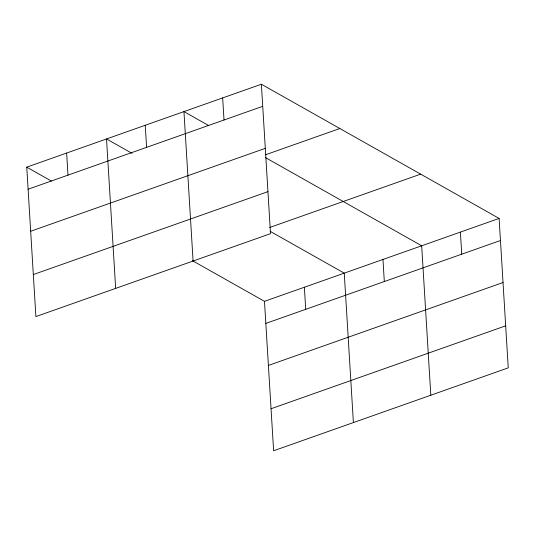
<?xml version="1.0" encoding="UTF-8"?>
<svg xmlns="http://www.w3.org/2000/svg" width="535" height="535" viewBox="0 0 535 535"><rect width="100%" height="100%" fill="white"/><g stroke="black" fill="none" stroke-linecap="round" stroke-linejoin="round"><path stroke-width="0.8" d="M261.381 84.236L270.516 233.668L35.892 316.58L26.75 167.147L261.381 84.236L499.108 218.42L508.25 367.853L273.619 450.764L264.484 301.332L192.567 260.739M28.101 189.229L262.732 106.318M30.669 231.254L265.3 148.342M265.5 154.782L339.832 128.514M33.317 274.555L267.948 191.644M269.673 227.495L420.657 174.136M264.484 301.332L499.108 218.42M265.835 323.414L500.459 240.503M268.403 365.438L503.034 282.527M271.051 408.74L505.682 325.828M208.65 125.538L183.953 111.594L193.088 261.026M265.286 157.504L421.68 245.779L430.822 395.218M131.944 153.304L106.525 138.953L115.66 288.392M270.162 231.321L344.252 273.144L353.394 422.576M26.75 167.147L51.447 181.084M460.394 232.103L461.745 254.185M382.966 259.462L384.317 281.544M304.368 287.235L305.719 309.324M222.667 97.912L224.018 120M145.239 125.277L146.59 147.359M66.634 153.05L67.985 175.139"/></g></svg>
